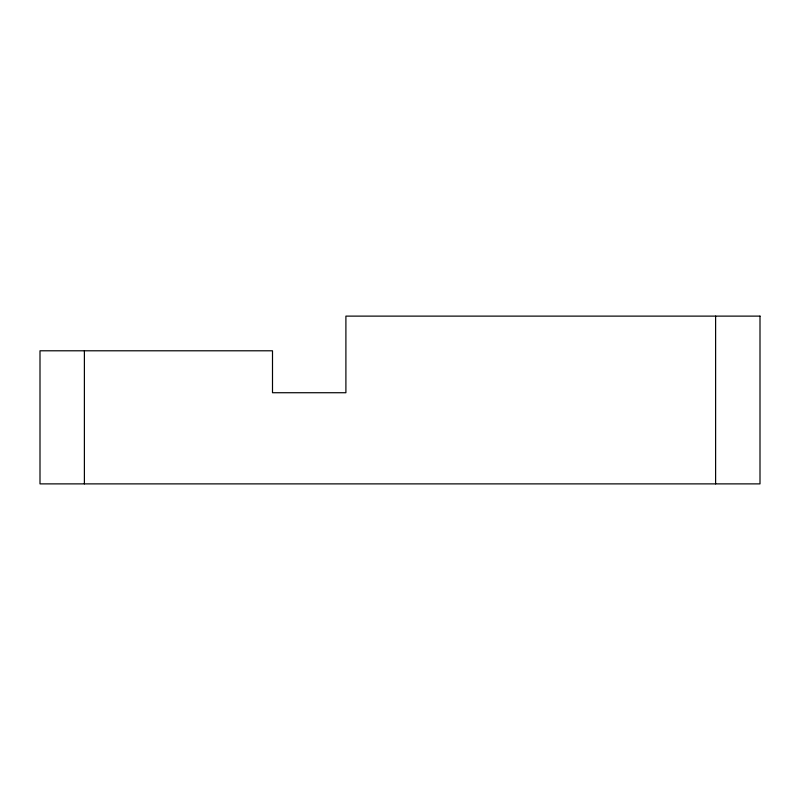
<?xml version="1.0" encoding="UTF-8"?>
<svg xmlns="http://www.w3.org/2000/svg" width="800" height="800" viewBox="0 0 800 800"><rect width="100%" height="100%" fill="white"/><g stroke="black" fill="none" stroke-linecap="round" stroke-linejoin="round"><path stroke-width="1.2" d="M715.61 316.12L715.61 483.88M84.39 350.79L84.39 483.88M760 316.12L345.9 316.12L345.9 392.73L272.5 392.73L272.5 350.79L40 350.79L40 483.88L760 483.88L760 316.12"/></g></svg>
